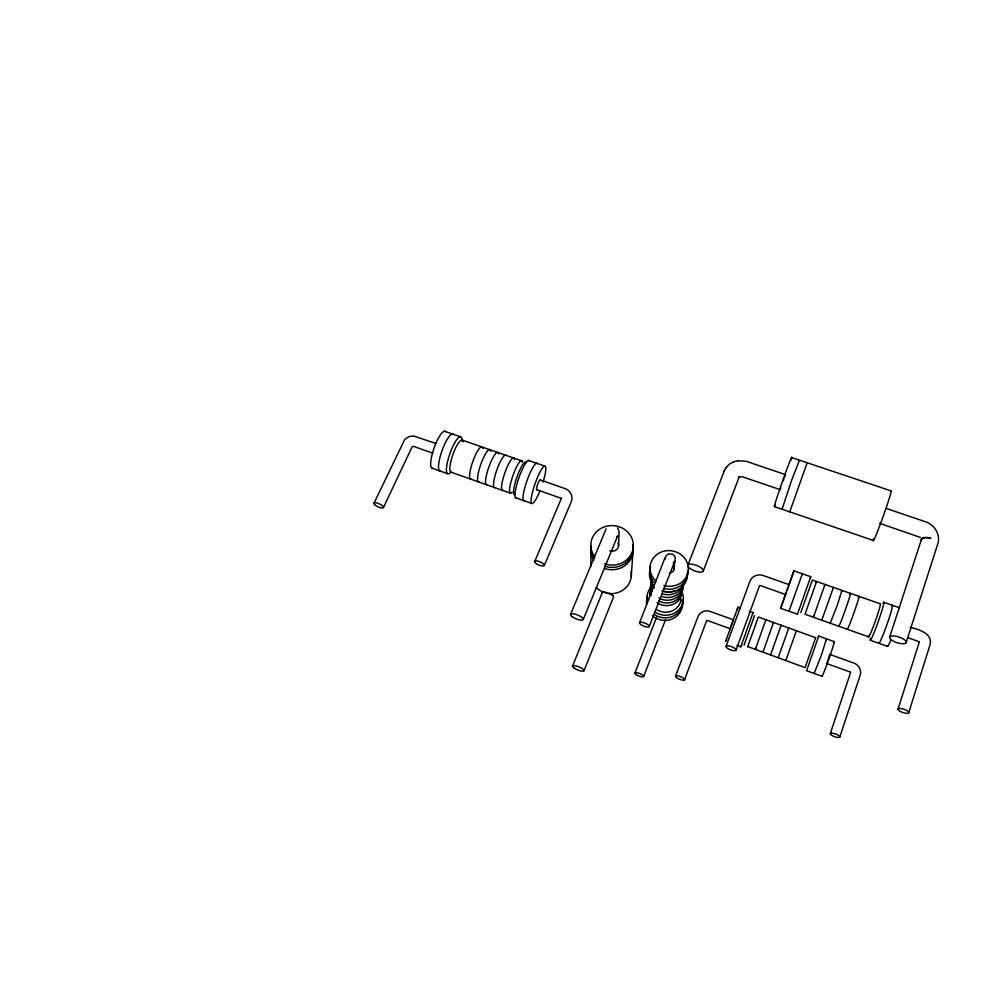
<?xml version="1.0" encoding="UTF-8"?>
<svg xmlns="http://www.w3.org/2000/svg" width="988" height="988" viewBox="0 0 988 988"><rect width="100%" height="100%" fill="white"/><g stroke="black" fill="none" stroke-linecap="round" stroke-linejoin="round"><path stroke-width="1.48" d="M800.799 612.597L812.383 580.018L880.234 603.804A17.623 1.025 -70.4 0 1 874.565 623.169A17.623 1.025 -70.4 0 1 868.699 635.321M665.344 559.01L665.455 557.985M618.599 545.858L619.106 531.63L617.574 527.777M796.439 630.64L785.868 660.379M788.004 587.44L780.619 608.349L797.415 614.141M807.023 463.162L789.758 511.858M631.246 576.597L632.95 552.082M674.075 569.446L675.286 557.146L672.766 554.206L668.678 553.91L666.505 555.342L664.714 558.492L639.569 622.662M684.511 679.83L684.585 679.472A4.866 1.396 21.2 0 0 677.805 675.903A4.866 1.396 21.2 0 0 677.36 678.25A4.866 1.396 21.2 0 0 684.511 679.83L706.716 620.501M740.432 608.077L737.913 607.175L737.073 610.288M778.223 657.613L788.782 627.899L788.449 628.726M789.042 611.164L802.342 573.793L801.873 574.979M737.011 645.485L740.79 646.856L753.029 612.585L749.25 611.239M730.206 628.627L730.527 627.553M752.77 613.585L753.029 612.585M736.011 650.302L736.134 649.869A5.372 1.692 20.5 0 0 728.724 645.905A5.372 1.692 20.5 0 0 727.958 648.659A5.372 1.692 20.5 0 0 736.011 650.302L759.574 585.526M747.657 646.819L758.302 616.994L815.693 637.717L805.047 667.616L747.805 646.584M813.754 615.808L813.433 617.253L825.005 584.451L824.548 585.489M829.438 655.612L829.722 654.414L854.101 663.17C858.733 664.862 861.709 670.222 860.252 675.002L839.812 737.048A5.064 1.42 19.4 0 1 832.131 735.578A5.064 1.42 19.4 0 1 833.205 733.343A5.064 1.42 19.4 0 1 839.812 737.048M780.471 488.986L780.804 487.911M908.701 712.78A5.644 1.717 18.4 0 0 901.525 708.643A5.644 1.717 18.4 0 0 899.945 711.249A5.644 1.717 18.4 0 0 908.701 712.78L930.041 644.806C933.043 633.444 918.309 629.208 910.22 627.331M787.263 589.638L793.932 570.854L810.728 576.696L797.402 614.326M898.08 709.014L919.371 641.83M770.591 654.846L781.138 625.157L780.829 625.997M906.095 642.756A8.707 2.989 17.9 0 0 895.239 636.124A8.707 2.989 17.9 0 0 892.436 640.644A8.707 2.989 17.9 0 0 906.095 642.756L937.81 543.758C940.749 534.644 934.463 524.751 925.694 521.849L886.434 508.511M889.731 636.951L921.495 539.25M830.291 733.602L850.656 672.272M760.019 585.464L785.546 594.492L786.386 592.108M829.142 656.526L828.376 658.774M726.106 646.238L750.04 580.969C752.016 576.115 758.018 573.756 762.884 575.424L789.054 584.637L788.832 585.267M773.221 623.28L773.518 622.428L762.983 652.08M730.824 626.651L733.38 619.785L709.779 611.3C705.346 609.757 699.899 611.942 698.084 616.339L675.545 676.138M793.957 570.829L788.757 585.6M785.769 593.998L780.619 608.349M786.09 592.985L785.546 594.492M788.51 586.131L789.054 584.637M783.249 480.748L783.929 478.859M827.549 661.071L827.956 659.959M703.32 570.903L739.357 476.451L738.95 477.155L742.037 476.661L780.347 489.69M643.707 676.372L665.455 619.896M687.809 565.408L724.463 470.473M755.857 648.103L755.264 649.573L765.898 619.711M649.178 626.614L674.866 561.023L673.149 562.975M634.901 673.174L656.761 616.808M784.546 477.192L785.065 475.883M810.234 577.918L810.765 576.745M584.069 670.556L613.647 596.789M572.484 666.221L602.235 592.652A6.101 1.951 22.1 0 1 603.94 591.787M583.315 619.303L617.685 535.854L616.549 537.151M570.694 614.091L606.101 528.876M741.568 645.176L740.79 646.856M816.15 582.55L816.582 581.5L804.998 614.252L868.699 636.89M544.339 565.432L571.397 501.422C573.361 496.47 570.447 490.53 565.482 488.764L540.189 479.921M534.508 561.419A5.311 1.717 23 0 1 541.906 562.752A5.311 1.717 23 0 1 542.239 565.988A5.311 1.717 23 0 1 534.57 561.913L561.48 498.088M829.377 655.106L829.722 654.414M826.87 662.8L826.524 663.479L850.322 672.062M726.526 639.73L725.661 641.373L737.913 607.175M383.468 507.499L412.329 446.415M832.97 588.44L833.452 587.403L821.818 620.069M373.983 503.225L404.697 439.536L408.699 436.684L413.626 435.967L435.869 443.464M818.286 637.025L818.756 636.087L834.205 641.607M841.405 591.404L841.924 590.379L837.33 605.15L830.266 623.07M822.028 676.323L806.566 670.716L818.756 636.087M825.98 639.779L826.474 638.841L821.448 655.019L814.248 673.161M725.921 467.892L729.391 464.113L733.788 461.767M724.043 471.227L726.316 467.176M744.026 645.213L754.511 615.635M737.678 460.717L746.36 461.334L785.645 474.709M733.269 461.915L737.999 460.618M791.598 457.543L891.238 490.937M879.468 523.269L920.47 537.46M774.419 506.609L873.281 540.461M444.415 431.213L460.124 436.671M528.469 460.433L544.549 466.027M461.729 439.932L522.096 460.951M883.667 602.223L899.401 607.731M413.243 446.292L432.892 453.196M536.768 489.727L561.468 498.397M450.59 472.029L510.006 493.012M431.657 468.053L447.317 473.585M515.489 497.68L531.532 503.349M907.787 637.692L918.926 641.632M870.403 640.286L887.595 646.399M707.161 620.415L730.206 628.726M782.088 509.228L791.66 480.18L799.329 460.581M590.923 566.433L590.91 547.97A21.131 19.612 2.7 0 0 593.924 560.282M683.103 586.637A16.228 15.116 9.4 0 1 658.873 598.036M652.278 591.17A16.228 15.116 9.4 0 1 651.314 580.821M682.436 585.464A16.141 15.055 9.5 0 1 675.891 600.383A16.141 15.055 9.5 0 1 658.539 600.753M651.438 592.689A16.141 15.055 9.5 0 1 651.45 582.377M683.56 583.834A16.302 15.178 9.3 0 1 661.787 596.468M652.574 588.391A16.302 15.178 9.3 0 1 651.117 580.598M683.128 584.896A16.388 15.252 9.2 0 1 662.145 593.689M654.315 587.922A16.388 15.252 9.2 0 1 651.351 579.091M675.113 590.614A16.463 15.314 9.1 0 1 662.503 590.898M687.302 573.003A19.019 17.673 9 0 1 661.948 590.812M653.858 585.365A19.019 17.673 9 0 1 649.499 572.348M649.721 570.829A19.019 17.673 9 0 1 650.573 567.865M687.858 570.866A19.105 17.747 8.9 0 1 663.491 588.354M654.18 582.5A19.105 17.747 8.9 0 1 650.376 566.396M656.242 581.339A19.204 17.821 8.8 0 1 660.7 552.267A19.204 17.821 8.8 0 1 688.29 567.285A19.204 17.821 8.8 0 1 663.862 585.489M682.226 600.766A18.056 16.907 10.2 0 1 673.223 618.463A18.056 16.907 10.2 0 1 652.315 615.672M646.547 604.52A18.056 16.907 10.2 0 1 647.585 597.283M682.881 599.605A18.142 16.981 10 0 1 673.964 615.722A18.142 16.981 10 0 1 654.464 614.536M647.017 603.372A18.142 16.981 10 0 1 647.375 596.036M682.202 592.145A16.067 14.993 9.6 0 1 673.05 604.347A16.067 14.993 9.6 0 1 657.02 602.717M651.141 595.418A16.067 14.993 9.6 0 1 651.154 585.143M681.103 598.889A15.87 14.845 9.9 0 1 672.062 610.967A15.87 14.845 9.9 0 1 656.23 609.349M649.536 595.715A15.87 14.845 9.9 0 1 650.425 591.948M681.646 591.207A18.229 17.043 9.9 0 1 676.953 611.473A18.229 17.043 9.9 0 1 654.772 611.942M647.288 600.741A18.229 17.043 9.9 0 1 650.314 588.07M673.94 567.026A5.014 4.644 8.8 0 1 669.432 573.028M833.687 642.533A18.451 0.704 -70.5 0 1 829.265 657.86A18.451 0.704 -70.5 0 1 821.967 675.965M849.865 594.368A17.562 0.667 -70.4 0 1 845.901 608.2A17.562 0.667 -70.4 0 1 838.726 626.083M891.003 639.767A20.328 1.47 -70.4 0 1 887.286 646.103M891.485 606.36A20.303 1.346 -70.4 0 1 887.644 622.601A20.303 1.346 -70.4 0 1 878.715 643.052M882.939 603.372A20.279 1.223 -70.4 0 1 878.073 622.032A20.279 1.223 -70.4 0 1 870.391 638.47M858.337 597.332A17.574 0.766 -70.4 0 1 854.509 611.226A17.574 0.766 -70.4 0 1 847.21 629.097M487.035 484.799A17.191 3.619 -70.7 0 1 489.443 465.434A17.191 3.619 -70.7 0 1 498.693 454.035M479.143 482.008A17.179 3.705 -70.7 0 1 481.428 462.631A17.179 3.705 -70.7 0 1 490.801 451.294M494.963 487.59A17.216 3.52 -70.7 0 1 496.705 470.35A17.216 3.52 -70.7 0 1 506.165 455.406M502.904 490.394A17.241 3.433 -70.7 0 1 505.51 471.066A17.241 3.433 -70.7 0 1 514.55 459.556M512.056 492.308A17.253 3.335 -70.7 0 1 512.809 475.994A17.253 3.335 -70.7 0 1 522.504 462.335M514.834 494.618A17.265 3.297 -70.7 0 1 516.848 477.414A17.265 3.297 -70.7 0 1 526.085 462.335M516.452 497.89A19.859 3.754 -70.7 0 1 518.799 478.118A19.859 3.754 -70.7 0 1 529.383 460.779M524.43 500.718A19.884 3.656 -70.7 0 1 526.9 480.958A19.884 3.656 -70.7 0 1 537.398 463.557M540.053 490.567A19.908 3.544 -70.7 0 1 531.136 499.385A19.908 3.544 -70.7 0 1 542.14 468.411A19.908 3.544 -70.7 0 1 543.042 482.169M432.892 468.361A19.624 4.854 -70.8 0 1 433.942 448.379A19.624 4.854 -70.8 0 1 445.613 431.645M440.685 471.115A19.649 4.755 -70.7 0 1 441.858 451.146A19.649 4.755 -70.7 0 1 453.43 434.362M450.071 472.906A19.674 4.644 -70.7 0 1 447.021 464.199A19.674 4.644 -70.7 0 1 456.024 440.636A19.674 4.644 -70.7 0 1 462.063 441.5M471.251 479.229A17.154 3.791 -70.7 0 1 473.437 459.828A17.154 3.791 -70.7 0 1 482.91 448.552M451.615 472.289A17.117 4.014 -70.7 0 1 453.541 452.862A17.117 4.014 -70.7 0 1 463.286 441.71M540.399 480.699A5.187 0.926 -70.7 0 0 538.559 482.156A5.187 0.926 -70.7 0 0 536.546 488.949L536.595 489.492A5.187 0.926 -70.7 0 0 537.064 489.616M632.938 548.229A21.131 19.612 2.7 0 1 604.434 568.421M631.048 571.657A20.266 18.933 3.3 0 1 620.032 591.738A20.266 18.933 3.3 0 1 596.221 587.465M632.913 544.561A21.217 19.674 2.7 0 1 625.478 563.024A21.217 19.674 2.7 0 1 604.483 566.087M593.936 557.924A21.217 19.674 2.7 0 1 590.91 545.574M594.727 556.639A21.291 19.735 2.6 0 1 605.99 526.382A21.291 19.735 2.6 0 1 633.37 546.179A21.291 19.735 2.6 0 1 604.533 563.74M618.031 542.758A6.558 6.076 2.6 0 1 609.757 550.896M602.235 592.652A6.101 1.581 21.5 0 1 603.841 592.034M605.002 592.183A6.101 1.581 21.5 0 1 607.855 592.985M609.349 593.578A6.101 1.581 21.5 0 1 613.449 596.258L613.474 596.184A6.101 1.951 22.1 0 0 609.473 593.257M890.83 491.258A26.441 1.062 -70.3 0 1 882.506 518.206A26.441 1.062 -70.3 0 1 873.565 538.88M775.123 505.189A26.096 0.729 -70.6 0 1 782.681 480.761A26.096 0.729 -70.6 0 1 791.092 460.099M921.335 540.115A8.497 3.384 12.8 0 1 929.165 537.941L930.943 538.337L929.202 537.843A8.484 3.421 16.8 0 0 921.483 539.683M644.855 626.516L643.596 626.059A5.199 1.618 21.6 0 1 640.348 622.242A5.199 1.618 21.6 0 1 648.56 625.231A5.199 1.618 21.6 0 1 644.855 626.516M636.161 674.631A4.705 1.321 21.7 0 0 643.546 676.681A4.705 1.321 21.7 0 0 638.199 673.013A4.705 1.321 21.7 0 0 636.161 674.631M375.045 504.967A5.212 1.63 25.2 0 0 383.183 507.832A5.212 1.63 25.2 0 0 377.947 503.275A5.212 1.63 25.2 0 0 375.045 504.967M574.201 668.135A6.224 1.692 22.4 0 0 583.871 670.951A6.224 1.692 22.4 0 0 576.745 666.06A6.224 1.692 22.4 0 0 574.201 668.135M572.398 616.845A6.879 2.062 22.4 0 0 583.105 619.797A6.879 2.062 22.4 0 0 575.214 614.178A6.879 2.062 22.4 0 0 572.398 616.845M689.698 568.236A8.25 2.915 20.9 0 0 702.913 571.558A8.25 2.915 20.9 0 0 694.107 564.63A8.25 2.915 20.9 0 0 689.698 568.236"/></g></svg>
